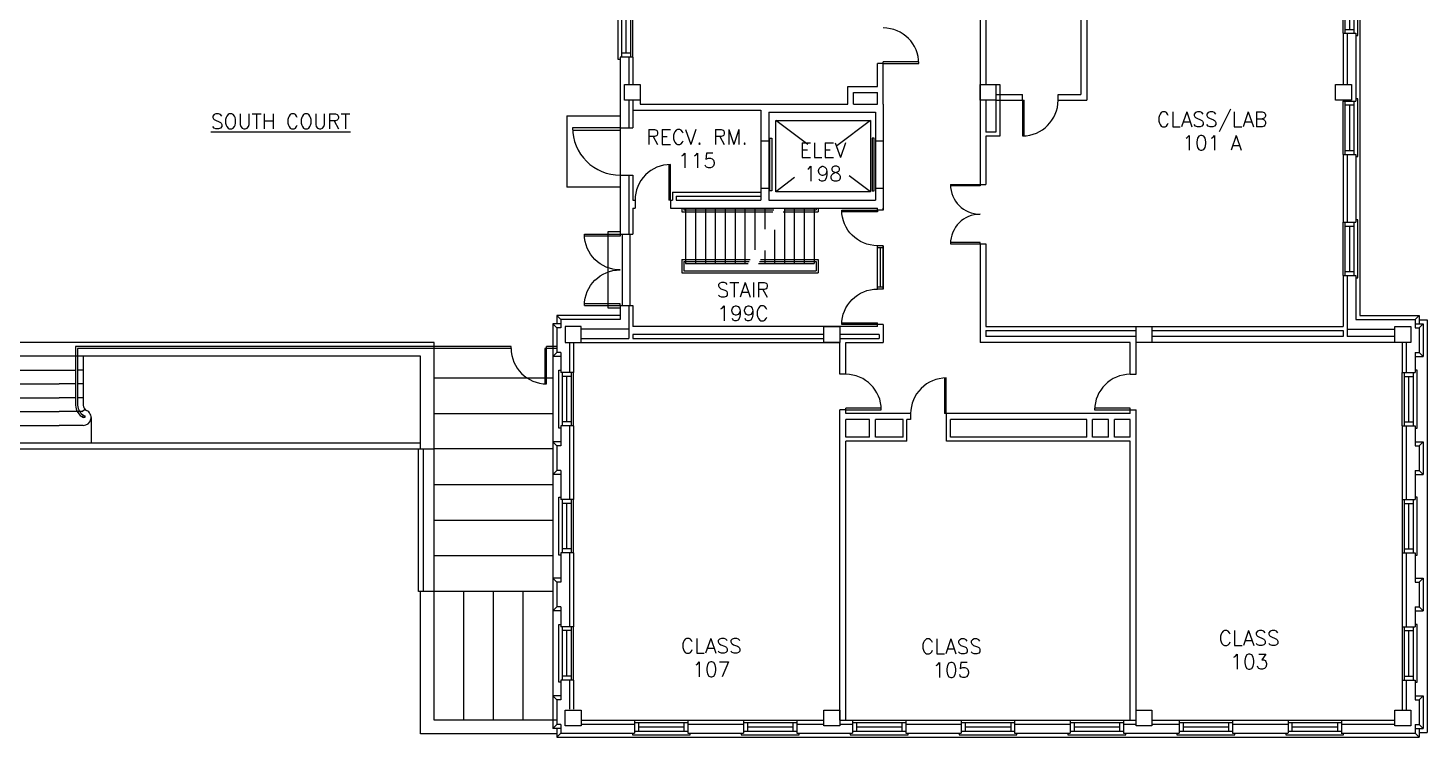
# Model space of a CAD drawing. Extents: x -337 to 2834, y 93 to 2794.
# Drawn here: x 1290 to 2706, y 93 to 811 of the extents above; entities that cross this region are included whole.
import ezdxf
from ezdxf.enums import TextEntityAlignment as Align

# ---------------------------------------------------------------- set-up
doc = ezdxf.new("R2010")
doc.units = 0
doc.header["$LTSCALE"] = 40
doc.header["$MEASUREMENT"] = 0
doc.layers.get('0').update_dxf_attribs({"linetype": 'CONTINUOUS'})
for name, color, linetype in [('A-AREA-IDEN', 3, 'CONTINUOUS'), ('A-DOOR', 7, 'CONTINUOUS'), ('A-FLOR-STRS', 7, 'CONTINUOUS'), ('A-GLAZ', 2, 'CONTINUOUS'), ('A-STRS-RAIL', 7, 'CONTINUOUS'), ('A-WALL', 7, 'CONTINUOUS'), ('S-COLS', 3, 'CONTINUOUS')]:
    doc.layers.add(name, color=color, linetype=linetype)
doc.styles.add('SIMPLEX', font='simplex', dxfattribs={"height": 23})

# ---------------------------------------------------------------- blocks, each defined once
blk = doc.blocks.new('Q')
at = {"layer": 'A-STRS-RAIL', "style": 'SIMPLEX'}
for tag, p in [('ROOM', (2, 4)), ('NUMBER', (2, -15.1))]:
    blk.add_attdef(tag, text='', height=12, dxfattribs=at).set_placement(p, align=Align.CENTER)
blk = doc.blocks.new('WDO')
at = {"layer": 'A-GLAZ'}
for p, q in [((2681.4, 408.1), (2681.4, 462.1)), ((2683.6, 408.1), (2683.6, 462.1)), ((2683.6, 458.1), (2692.6, 458.1)), ((2688.1, 412.1), (2688.1, 458.1)), ((2692.6, 408.1), (2692.6, 462.1)), ((2696.3, 464.4), (2694.4, 464.4)), ((2696.3, 405.8), (2696.3, 464.4)), ((2683.6, 412.1), (2692.6, 412.1)), ((2694.4, 405.8), (2696.3, 405.8))]:
    blk.add_line(p, q, dxfattribs=at)
at = {"layer": 'A-WALL'}
for p, q in [((2681.4, 462.1), (2694.4, 462.1)), ((2681.4, 408.1), (2694.4, 408.1))]:
    blk.add_line(p, q, dxfattribs=at)
blk = doc.blocks.new('AD03A', base_point=(6.133, 5.024))
for p, q in [((6.133, 6.024), (6.133, 5.024)), ((6.182, 5.024), (6.182, 6.022)), ((6.133, 5.024), (6.182, 5.024))]:
    blk.add_line(p, q)
blk.add_arc((6.133, 5.024), 1, 0, 90)
blk = doc.blocks.new('AD05A', base_point=(203.035, 424.492))
for p, q in [((203.035, 424.492), (203.084, 424.492)), ((203.035, 424.492), (203.035, 423.492)), ((203.084, 423.493), (203.084, 424.492))]:
    blk.add_line(p, q)
blk.add_arc((203.035, 424.492), 1, 270, 0)
blk = doc.blocks.new('AD04A', base_point=(489.664, 570.31))
for p, q in [((488.664, 571.31), (488.664, 570.31)), ((488.713, 570.31), (488.713, 571.309)), ((490.616, 570.31), (490.616, 571.309)), ((490.664, 571.31), (490.664, 570.31)), ((488.664, 570.31), (488.713, 570.31)), ((490.664, 570.31), (490.616, 570.31))]:
    blk.add_line(p, q)
for centre, start, end in [((488.664, 570.31), 0, 90), ((490.664, 570.31), 90, 180)]:
    blk.add_arc(centre, 1, start, end)

msp = doc.modelspace()

# ---------------------------------------------------------------- linework, layer by layer
at = {"layer": 'A-DOOR'}
for p, q in [((2041, 646), (2041, 699)), ((2041, 699), (2043, 699)), ((2043, 699), (2043, 646)), ((2144.78246, 699), (2144.78246, 646)), ((2146.78246, 699), (2144.78246, 699)), ((2146.78246, 646), (2146.78246, 699)), ((2043, 646), (2041, 646)), ((2144.78246, 646), (2146.78246, 646)), ((2155.89123, 590.31192), (2149.89123, 590.31192)), ((2155.89123, 588.31192), (2149.89123, 588.31192)), ((2152.89123, 588.31192), (2152.89123, 548.46574)), ((2155.89123, 548.46574), (2149.89123, 548.46574)), ((2155.89123, 546.46574), (2149.89123, 546.46574))]:
    msp.add_line(p, q, dxfattribs=at)
at = {"layer": 'A-DOOR', "color": 7}
for p, q in [((2149.89123, 546.46574), (2149.89123, 590.31192)), ((2155.89123, 546.46574), (2155.89123, 590.31192))]:
    msp.add_line(p, q, dxfattribs=at)
at = {"layer": 'A-FLOR-STRS'}
for p, q in [((1955.84069, 628.46574), (1955.84069, 572.46574)), ((1965.84069, 628.46574), (1965.84069, 572.46574)), ((1975.84069, 628.46574), (1975.84069, 572.46574)), ((1985.84069, 628.46574), (1985.84069, 572.46574)), ((1995.84069, 628.46574), (1995.84069, 572.46574)), ((2005.84069, 628.46574), (2005.84069, 572.46574)), ((2015.84069, 628.46574), (2015.84069, 572.46574)), ((2025.84069, 628.46574), (2025.84069, 586.21605)), ((2035.84069, 628.46574), (2035.84069, 607.18036)), ((2045.84069, 628.46574), (2045.84069, 628.14467)), ((2055.84069, 628.46574), (2055.84069, 572.46574)), ((2065.84069, 628.46574), (2065.84069, 572.46574)), ((2075.84069, 628.46574), (2075.84069, 572.46574)), ((2085.84069, 628.46574), (2085.84069, 572.46574)), ((2045.84069, 606.41027), (2045.84069, 572.46574)), ((2035.84069, 585.44596), (2035.84069, 572.46574)), ((1955.84069, 572.46574), (2019.28178, 572.46574)), ((2029.64911, 572.46574), (2085.84069, 572.46574)), ((1345.8768, 478.46574), (1345.8768, 429.11485)), ((1345.8768, 464.46574), (1340.25508, 464.46574)), ((1345.8768, 450.46574), (1340.25508, 450.46574)), ((1269.51295, 436.46574), (1321.53316, 436.46574)), ((1338.25508, 436.46574), (1321.53316, 436.46574)), ((1345.8768, 436.46574), (1340.25508, 436.46574)), ((1344.69193, 422.46574), (1347.47315, 425.03957)), ((1263.07609, 422.46574), (1321.53316, 422.46574)), ((1344.69193, 422.46574), (1321.53316, 422.46574)), ((1344.69193, 422.46574), (1342.26562, 422.46574)), ((1261.89123, 408.46574), (1321.53316, 408.46574)), ((1345.8768, 408.46574), (1321.53316, 408.46574))]:
    msp.add_line(p, q, dxfattribs=at)
for centre, radius, start, end in [((1351.8768, 429.11485), 6, 180, 244.62306647), ((1345.8768, 416.46574), 8, 270, 64.62306647)]:
    msp.add_arc(centre, radius, start, end, dxfattribs=at)
at = {"layer": 'A-GLAZ'}
for p, q in [((1827.4404, 405.76825), (1827.4404, 464.41901)), ((1827.4404, 464.41901), (1829.39123, 464.41901)), ((1831.15995, 408.09074), (1831.15995, 462.09074)), ((1840.15995, 458.09074), (1831.15995, 458.09074)), ((1835.65995, 412.09074), (1835.65995, 458.09074)), ((1840.15995, 408.09074), (1840.15995, 462.09074)), ((1842.39123, 408.09074), (1842.39123, 462.09074)), ((2681.39123, 408.09074), (2681.39123, 462.09074)), ((2683.62251, 408.09074), (2683.62251, 462.09074)), ((2683.62251, 458.09074), (2692.62251, 458.09074)), ((2688.12251, 412.09074), (2688.12251, 458.09074)), ((2692.62251, 408.09074), (2692.62251, 462.09074)), ((2696.34206, 464.41901), (2694.39123, 464.41901)), ((2696.34206, 405.76825), (2696.34206, 464.41901)), ((1840.15995, 412.09074), (1831.15995, 412.09074)), ((2683.62251, 412.09074), (2692.62251, 412.09074)), ((1829.39123, 405.76825), (1827.4404, 405.76825)), ((2694.39123, 405.76825), (2696.34206, 405.76825))]:
    msp.add_line(p, q, dxfattribs=at)
at = {"layer": 'A-STRS-RAIL'}
for p, q in [((1952.07095, 628.46574), (1952.07095, 624.59649)), ((1952.07095, 624.59649), (2044.1482, 624.59649)), ((1954.07095, 628.46574), (1954.07095, 626.59649)), ((1954.07095, 626.59649), (2045.1022, 626.59649)), ((2054.51553, 624.59649), (2089.84362, 624.59649)), ((2055.46954, 626.59649), (2087.84362, 626.59649)), ((2087.84362, 628.46574), (2087.84362, 626.59649)), ((2089.84362, 628.46574), (2089.84362, 624.59649)), ((1952.07095, 576.46574), (2021.18978, 576.46574)), ((1952.07095, 576.46574), (1952.07095, 562.98357)), ((1954.07095, 574.46574), (2020.23578, 574.46574)), ((1954.07095, 574.46574), (1954.07095, 564.98357)), ((2030.60311, 574.46574), (2087.84362, 574.46574)), ((2031.55711, 576.46574), (2089.84362, 576.46574)), ((2087.84362, 574.46574), (2087.84362, 564.98357)), ((2089.84362, 576.46574), (2089.84362, 562.98357)), ((1952.07095, 562.98357), (2089.84362, 562.98357)), ((1954.07095, 564.98357), (2087.84362, 564.98357)), ((1338.25508, 488.46574), (1338.25508, 429.11485)), ((1340.25508, 486.46574), (1340.25508, 429.11485))]:
    msp.add_line(p, q, dxfattribs=at)
msp.add_circle((1346.68365, 417.36925), 1, dxfattribs=at)
for radius in [14, 12]:
    msp.add_arc((1352.25508, 429.11485), radius, 180, 244.62306647, dxfattribs=at)
at = {"layer": 'A-WALL', "color": 4}
for p, q in [((2638.39123, 1144.71574), (2638.39123, 519.71574)), ((1825.39123, 507.21574), (1821.39123, 511.21574)), ((1821.39123, 511.21574), (1821.39123, 101.71574)), ((1829.39123, 511.21574), (1821.39123, 511.21574)), ((1889.39123, 519.71574), (1825.39123, 519.71574)), ((1829.39123, 515.71574), (1825.39123, 519.71574)), ((1825.39123, 519.71574), (1825.39123, 511.21574)), ((2638.39123, 519.71574), (2698.39123, 519.71574)), ((2694.39123, 515.71574), (2698.39123, 519.71574)), ((2694.39123, 511.21574), (2702.39123, 511.21574)), ((2698.39123, 519.71574), (2698.39123, 511.21574)), ((2698.39123, 515.21574), (2706.39123, 515.21574)), ((2698.39123, 507.21574), (2702.39123, 511.21574)), ((2702.39123, 511.21574), (2702.39123, 478.21574)), ((2706.39123, 515.21574), (2706.39123, 97.70995)), ((1701.39123, 492.46574), (1140.1432, 492.46574)), ((1701.39123, 110.37069), (1701.39123, 492.46574)), ((1825.39123, 482.21574), (1821.39123, 478.21574)), ((2698.39123, 482.21574), (2702.39123, 478.21574)), ((1829.39123, 478.21574), (1821.39123, 478.21574)), ((2694.39123, 478.21574), (2702.39123, 478.21574)), ((1821.39123, 456.37069), (1701.39123, 456.37069)), ((1821.39123, 420.37069), (1701.39123, 420.37069)), ((1821.39123, 384.65714), (1701.39123, 384.65714)), ((1829.39123, 391.96574), (1821.39123, 391.96574)), ((1825.39123, 387.96574), (1821.39123, 391.96574)), ((2694.39123, 391.96574), (2702.39123, 391.96574)), ((2698.39123, 387.96574), (2702.39123, 391.96574)), ((2702.39123, 391.96574), (2702.39123, 358.96574)), ((1825.39123, 362.96574), (1821.39123, 358.96574)), ((1829.39123, 358.96574), (1821.39123, 358.96574)), ((2694.39123, 358.96574), (2702.39123, 358.96574)), ((2698.39123, 362.96574), (2702.39123, 358.96574)), ((1821.39123, 348.37069), (1701.39123, 348.37069)), ((1821.39123, 312.37069), (1701.39123, 312.37069)), ((1821.39123, 276.37069), (1701.39123, 276.37069)), ((1825.39123, 249.96574), (1821.39123, 253.96574)), ((1829.39123, 253.96574), (1821.39123, 253.96574)), ((2694.39123, 253.96574), (2702.39123, 253.96574)), ((2698.39123, 249.96574), (2702.39123, 253.96574)), ((2702.39123, 253.96574), (2702.39123, 220.96574)), ((1821.39123, 240.37069), (1685.39123, 240.37069)), ((1731.39123, 110.37069), (1731.39123, 240.37069)), ((1761.39123, 110.37069), (1761.39123, 240.37069)), ((1791.39123, 110.37069), (1791.39123, 240.37069)), ((1825.39123, 224.96574), (1821.39123, 220.96574)), ((1829.39123, 220.96574), (1821.39123, 220.96574)), ((2694.39123, 220.96574), (2702.39123, 220.96574)), ((2698.39123, 224.96574), (2702.39123, 220.96574)), ((1829.39123, 134.71574), (1821.39123, 134.71574)), ((1825.39123, 130.71574), (1821.39123, 134.71574)), ((2694.39123, 134.71574), (2702.39123, 134.71574)), ((2698.39123, 130.71574), (2702.39123, 134.71574)), ((2702.39123, 134.71574), (2702.39123, 101.71574)), ((1825.39123, 110.37069), (1701.39123, 110.37069)), ((1825.39123, 105.71574), (1821.39123, 101.71574)), ((1829.39123, 101.71574), (1821.39123, 101.71574)), ((1825.39123, 101.71574), (1825.39123, 93.20995)), ((2694.39123, 101.71574), (2702.39123, 101.71574)), ((2698.39123, 105.71574), (2702.39123, 101.71574)), ((2698.39123, 101.71574), (2698.39123, 93.20995)), ((1829.39123, 97.20995), (1825.39123, 93.20995)), ((1825.39123, 93.20995), (2698.39123, 93.20995)), ((2694.39123, 97.20995), (2698.39123, 93.20995)), ((2698.39123, 97.70995), (2706.39123, 97.70995))]:
    msp.add_line(p, q, dxfattribs=at)
at = {"layer": 'A-WALL', "color": 7}
for p, q in [((2253.89123, 1124.21474), (2253.89123, 652.21089)), ((2259.89123, 982.46574), (2259.89123, 753.46574)), ((2621.39123, 805.21574), (2621.39123, 753.46574)), ((2625.39123, 805.21574), (2625.39123, 753.46574)), ((2634.39123, 805.21574), (2634.39123, 736.71574)), ((1889.39123, 781.04574), (1889.39123, 661.74271)), ((1898.39123, 781.04574), (1898.39123, 753.46574)), ((1902.39123, 781.04574), (1902.39123, 753.46574)), ((1898.39123, 737.46574), (1898.39123, 709.74271)), ((1902.39123, 737.46574), (1902.39123, 709.74271)), ((2259.89123, 737.46574), (2259.89123, 705.29947)), ((2621.39123, 737.46574), (2621.39123, 736.71574)), ((2625.39123, 737.46574), (2625.39123, 736.71574)), ((1835.39123, 721.80154), (1835.39123, 649.54574)), ((2259.89123, 701.29947), (2259.89123, 652.21089)), ((2621.39123, 682.71574), (2621.39123, 614.21574)), ((2625.39123, 682.71574), (2625.39123, 614.21574)), ((2634.39123, 682.71574), (2634.39123, 614.21574)), ((1889.39123, 661.74271), (1889.39123, 601.8387)), ((1898.39123, 661.74271), (1898.39123, 601.8387)), ((1902.39123, 661.74271), (1902.39123, 636.46574)), ((1942.39123, 644.46574), (1942.39123, 636.46574)), ((1946.39123, 640.46574), (1946.39123, 636.46574)), ((1902.39123, 628.46574), (1902.39123, 601.8387)), ((2149.89123, 626.31192), (2149.89123, 628.46574)), ((2155.89123, 626.31192), (2155.89123, 628.46574)), ((2253.89123, 592.21089), (2253.89123, 492.46574)), ((2259.89123, 592.21089), (2259.89123, 508.46574)), ((2621.39123, 560.21574), (2621.39123, 508.46574)), ((2625.39123, 560.21574), (2625.39123, 498.46574)), ((2634.39123, 560.21574), (2634.39123, 515.71574)), ((1889.39123, 529.8387), (1889.39123, 515.71574)), ((1898.39123, 529.8387), (1898.39123, 496.46574)), ((1902.39123, 529.8387), (1902.39123, 508.46574)), ((1829.39123, 515.71574), (1829.39123, 507.21574)), ((2149.89123, 508.46574), (2149.89123, 510.46574)), ((2694.39123, 515.71574), (2694.39123, 507.21574)), ((1825.39123, 507.21574), (1825.39123, 482.21574)), ((1902.39123, 500.46574), (1902.39123, 496.46574)), ((2259.89123, 508.46574), (2621.39123, 508.46574)), ((2259.89123, 504.46574), (2411.89123, 504.46574)), ((2259.89123, 504.46574), (2259.89123, 498.46574)), ((2427.89123, 504.46574), (2621.39123, 504.46574)), ((2621.39123, 504.46574), (2621.39123, 498.46574)), ((2698.39123, 507.21574), (2698.39123, 482.21574)), ((1829.39123, 482.21574), (1829.39123, 462.09074)), ((1838.39123, 491.71574), (1838.39123, 462.09074)), ((1842.39123, 491.71574), (1842.39123, 462.09074)), ((2681.39123, 491.71574), (2681.39123, 462.09074)), ((2685.39123, 491.71574), (2685.39123, 462.09074)), ((2694.39123, 482.21574), (2694.39123, 462.09074)), ((1829.39123, 408.09074), (1829.39123, 387.96574)), ((1838.39123, 408.09074), (1838.39123, 333.46284)), ((1842.39123, 408.09074), (1842.39123, 333.46284)), ((2681.39123, 408.09074), (2681.39123, 333.46284)), ((2685.39123, 408.09074), (2685.39123, 333.46284)), ((2694.39123, 408.09074), (2694.39123, 387.96574)), ((1825.39123, 387.96574), (1825.39123, 362.96574)), ((2698.39123, 387.96574), (2698.39123, 362.96574)), ((1829.39123, 362.96574), (1829.39123, 333.46284)), ((2694.39123, 362.96574), (2694.39123, 333.46284)), ((1829.39123, 279.46284), (1829.39123, 249.96574)), ((1838.39123, 279.46284), (1838.39123, 204.84074)), ((1842.39123, 279.46284), (1842.39123, 204.84074)), ((2681.39123, 279.46284), (2681.39123, 204.84074)), ((2685.39123, 279.46284), (2685.39123, 204.84074)), ((2694.39123, 279.46284), (2694.39123, 249.96574)), ((1825.39123, 249.96574), (1825.39123, 224.96574)), ((2698.39123, 249.96574), (2698.39123, 224.96574)), ((1829.39123, 224.96574), (1829.39123, 204.84074)), ((2694.39123, 224.96574), (2694.39123, 204.84074)), ((1829.39123, 150.84074), (1829.39123, 130.71574)), ((1838.39123, 150.84074), (1838.39123, 121.21574)), ((1842.39123, 150.84074), (1842.39123, 121.21574)), ((2681.39123, 150.84074), (2681.39123, 120.46574)), ((2685.39123, 150.84074), (2685.39123, 120.46574)), ((2694.39123, 150.84074), (2694.39123, 130.71574)), ((1825.39123, 130.71574), (1825.39123, 105.71574)), ((2698.39123, 130.71574), (2698.39123, 105.71574)), ((1829.39123, 105.71574), (1829.39123, 97.21574)), ((1849.89123, 110.21574), (1904.14123, 110.21574)), ((1849.89123, 106.21574), (1904.14123, 106.21574)), ((1958.14123, 110.21574), (2014.39123, 110.21574)), ((1958.14123, 106.21574), (2014.39123, 106.21574)), ((2068.39123, 110.21574), (2095.89123, 110.21574)), ((2068.39123, 106.21574), (2095.89123, 106.21574)), ((2111.89123, 110.21574), (2124.64123, 110.21574)), ((2111.89123, 106.21574), (2124.64123, 106.21574)), ((2178.64123, 110.21574), (2234.89123, 110.21574)), ((2178.64123, 106.21574), (2234.89123, 106.21574)), ((2288.89123, 110.21574), (2345.14123, 110.21574)), ((2288.89123, 106.21574), (2345.14123, 106.21574)), ((2399.14123, 110.21574), (2410.95147, 110.21574)), ((2399.14123, 106.21574), (2410.95147, 106.21574)), ((2428.95147, 110.21574), (2455.39123, 110.21574)), ((2428.95147, 106.21574), (2455.39123, 106.21574)), ((2509.39123, 110.21574), (2565.64123, 110.21574)), ((2509.39123, 106.21574), (2565.64123, 106.21574)), ((2619.64123, 110.21574), (2673.89123, 110.21574)), ((2619.64123, 106.21574), (2673.89123, 106.21574)), ((2694.39123, 105.71574), (2694.39123, 97.21574)), ((1829.39123, 97.21574), (1904.14123, 97.21574)), ((1958.14123, 97.21574), (2014.39123, 97.21574)), ((2068.39123, 97.21574), (2124.64123, 97.21574)), ((2178.64123, 97.21574), (2234.89123, 97.21574)), ((2288.89123, 97.21574), (2345.14123, 97.21574)), ((2399.14123, 97.21574), (2455.39123, 97.21574)), ((2509.39123, 97.21574), (2565.64123, 97.21574)), ((2619.64123, 97.21574), (2694.39123, 97.21574))]:
    msp.add_line(p, q, dxfattribs=at)
at = {"layer": 'A-WALL'}
for p, q in [((2355.89123, 1061.46574), (2355.89123, 743.46574)), ((2361.89123, 876.84074), (2361.89123, 737.46574)), ((2155.89123, 774.614), (2149.89123, 774.614)), ((2149.89123, 751.46574), (2149.89123, 774.614)), ((2155.89123, 733.46574), (2155.89123, 774.614)), ((2119.89123, 733.46574), (2119.89123, 751.46574)), ((2119.89123, 751.46574), (2149.89123, 751.46574)), ((2269.89123, 753.46574), (2269.89123, 705.29947)), ((2269.89123, 753.46574), (2273.89123, 753.46574)), ((2273.89123, 753.46574), (2273.89123, 701.29947)), ((1909.89123, 737.46574), (1909.89123, 733.46574)), ((2125.89123, 733.46574), (2125.89123, 745.46574)), ((2125.89123, 745.46574), (2149.89123, 745.46574)), ((2149.89123, 733.46574), (2149.89123, 745.46574)), ((2269.89123, 743.46574), (2296.85756, 743.46574)), ((2269.89123, 737.46574), (2296.85756, 737.46574)), ((2296.85756, 737.46574), (2296.85756, 743.46574)), ((2332.85756, 737.46574), (2332.85756, 743.46574)), ((2332.85756, 743.46574), (2355.89123, 743.46574)), ((2332.85756, 737.46574), (2361.89123, 737.46574)), ((1901.89123, 727.46574), (2031.89123, 727.46574)), ((1909.89123, 733.46574), (2119.89123, 733.46574)), ((2031.89123, 727.46574), (2031.89123, 636.46574)), ((2039.89123, 725.46574), (2147.89123, 725.46574)), ((2039.89123, 725.46574), (2039.89123, 636.46574)), ((2125.89123, 733.46574), (2149.89123, 733.46574)), ((2147.89123, 725.46574), (2147.89123, 636.46574)), ((2155.89123, 733.46574), (2155.89123, 626.31192)), ((1889.39123, 721.54574), (1835.39123, 721.54574)), ((1889.39123, 709.74271), (1902.39123, 709.74271)), ((2047, 717), (2143, 717)), ((2047, 645), (2047, 717)), ((2079.41877, 692.68592), (2047, 717)), ((2143, 717), (2108.77784, 691.33338)), ((2143, 717), (2143, 645)), ((2031.89123, 696.46574), (2039.89123, 696.46574)), ((2147.89123, 696.46574), (2155.89123, 696.46574)), ((2269.89123, 705.29947), (2259.89123, 705.29947)), ((2273.89123, 701.29947), (2259.89123, 701.29947)), ((1889.39123, 661.74271), (1902.39123, 661.74271)), ((2065.98508, 659.23881), (2047, 645)), ((2143, 645), (2121.50062, 661.12453)), ((2253.89123, 652.21089), (2259.89123, 652.21089)), ((1889.39123, 649.54574), (1835.39123, 649.54574)), ((1942.39123, 644.46574), (2031.89123, 644.46574)), ((1946.39123, 640.46574), (2031.89123, 640.46574)), ((2031.89123, 648.46574), (2039.89123, 648.46574)), ((2143, 645), (2047, 645)), ((2147.89123, 648.46574), (2155.89123, 648.46574)), ((1902.39123, 636.46574), (1904.5626, 636.46574)), ((1902.39123, 628.46574), (1904.5626, 628.46574)), ((1904.5626, 636.46574), (1904.5626, 628.46574)), ((1940.5626, 636.46574), (1940.5626, 628.46574)), ((1940.5626, 636.46574), (1942.39123, 636.46574)), ((1940.5626, 628.46574), (2149.89123, 628.46574)), ((1946.39123, 636.46574), (2031.89123, 636.46574)), ((2039.89123, 636.46574), (2147.89123, 636.46574)), ((2155.89123, 626.31192), (2149.89123, 626.31192)), ((1877.39123, 527.03441), (1877.39123, 604.64299)), ((1877.39123, 604.64299), (1889.39123, 604.64299)), ((1889.39123, 601.8387), (1902.39123, 601.8387)), ((1891.56462, 601.8387), (1891.56462, 529.8387)), ((1899.34011, 601.8387), (1899.34011, 529.8387)), ((2155.89123, 590.31192), (2155.89123, 546.46574)), ((2253.89123, 592.21089), (2259.89123, 592.21089)), ((1889.39123, 527.03441), (1877.39123, 527.03441)), ((1889.39123, 529.8387), (1902.39123, 529.8387)), ((1889.39123, 515.71574), (1829.39123, 515.71574)), ((2155.89123, 510.46574), (2149.89123, 510.46574)), ((2155.89123, 510.46574), (2155.89123, 492.46574)), ((2634.39123, 515.71574), (2694.39123, 515.71574)), ((1829.39123, 507.21574), (1825.39123, 507.21574)), ((1898.39123, 505.71574), (1849.89123, 505.71574)), ((1849.89123, 496.46574), (1898.39123, 496.46574)), ((2149.89123, 508.46574), (1902.39123, 508.46574)), ((2095.89123, 500.46574), (1902.39123, 500.46574)), ((1902.39123, 496.46574), (2095.89123, 496.46574)), ((2151.89123, 500.46574), (2111.89123, 500.46574)), ((2111.89123, 496.46574), (2151.89123, 496.46574)), ((2151.89123, 500.46574), (2151.89123, 496.46574)), ((2411.89123, 498.46574), (2259.89123, 498.46574)), ((2621.39123, 498.46574), (2427.89123, 498.46574)), ((2625.39123, 505.71574), (2673.89123, 505.71574)), ((2673.89123, 498.46574), (2625.39123, 498.46574)), ((2694.39123, 507.21574), (2698.39123, 507.21574)), ((1779.11884, 488.46574), (1338.25508, 488.46574)), ((1779.11884, 486.46574), (1340.25508, 486.46574)), ((1779.11884, 486.46574), (1779.11884, 488.46574)), ((1815.11884, 486.46574), (1815.11884, 488.46574)), ((1825.39123, 488.46574), (1815.11884, 488.46574)), ((1825.39123, 486.46574), (1815.11884, 486.46574)), ((1829.39123, 482.21574), (1825.39123, 482.21574)), ((1849.89123, 492.46574), (2111.89123, 492.46574)), ((2111.89123, 460.19053), (2111.89123, 492.46574)), ((2117.89123, 492.46574), (2155.89123, 492.46574)), ((2117.89123, 460.19053), (2117.89123, 492.46574)), ((2405.89123, 492.46574), (2253.89123, 492.46574)), ((2405.89123, 460.19053), (2405.89123, 492.46574)), ((2673.89123, 492.46574), (2411.89123, 492.46574)), ((2411.89123, 460.19053), (2411.89123, 492.46574)), ((2694.39123, 482.21574), (2698.39123, 482.21574)), ((1687.39123, 478.46574), (1129.56969, 478.46574)), ((1687.39123, 384.37069), (1687.39123, 478.46574)), ((1269.51295, 464.46574), (1338.25508, 464.46574)), ((1842.39123, 462.09074), (1829.39123, 462.09074)), ((2117.89123, 460.19053), (2111.89123, 460.19053)), ((2405.89123, 460.19053), (2411.89123, 460.19053)), ((2681.39123, 462.09074), (2694.39123, 462.09074)), ((1269.51295, 450.46574), (1321.53316, 450.46574)), ((1338.25508, 450.46574), (1321.53316, 450.46574)), ((1353.8768, 416.46574), (1353.8768, 390.37069)), ((2111.89123, 110.21574), (2111.89123, 424.19053)), ((2117.89123, 424.19053), (2111.89123, 424.19053)), ((2117.89123, 420.46574), (2117.89123, 424.19053)), ((2183.61662, 420.46574), (2117.89123, 420.46574)), ((2141.89123, 414.46574), (2117.89123, 414.46574)), ((2117.89123, 396.46574), (2117.89123, 414.46574)), ((2141.89123, 396.46574), (2141.89123, 414.46574)), ((2175.89123, 414.46574), (2147.89123, 414.46574)), ((2147.89123, 396.46574), (2147.89123, 414.46574)), ((2175.89123, 396.46574), (2175.89123, 414.46574)), ((2179.89123, 392.46574), (2179.89123, 414.46574)), ((2183.61662, 414.46574), (2179.89123, 414.46574)), ((2183.61662, 420.46574), (2183.61662, 414.46574)), ((2405.89123, 420.46574), (2219.61662, 420.46574)), ((2219.61662, 420.46574), (2219.61662, 414.46574)), ((2219.89123, 414.46574), (2219.61662, 414.46574)), ((2219.89123, 392.46574), (2219.89123, 414.46574)), ((2361.89123, 414.46574), (2223.89123, 414.46574)), ((2223.89123, 396.46574), (2223.89123, 414.46574)), ((2361.89123, 396.46574), (2361.89123, 414.46574)), ((2383.89123, 414.46574), (2367.89123, 414.46574)), ((2367.89123, 396.46574), (2367.89123, 414.46574)), ((2383.89123, 396.46574), (2383.89123, 414.46574)), ((2405.89123, 414.46574), (2389.89123, 414.46574)), ((2389.89123, 396.46574), (2389.89123, 414.46574)), ((2405.89123, 424.19053), (2411.89123, 424.19053)), ((2405.89123, 420.46574), (2405.89123, 424.19053)), ((2405.89123, 396.46574), (2405.89123, 414.46574)), ((2411.89123, 110.21574), (2411.89123, 424.19053)), ((1842.39123, 408.09074), (1829.39123, 408.09074)), ((2681.39123, 408.09074), (2694.39123, 408.09074)), ((1687.39123, 390.37069), (1184.49332, 390.37069)), ((1701.39123, 384.37069), (1184.49332, 384.37069)), ((1685.39123, 240.37069), (1685.39123, 384.37069)), ((1690.39123, 240.37069), (1690.39123, 384.37069)), ((1829.39123, 387.96574), (1825.39123, 387.96574)), ((2141.89123, 396.46574), (2117.89123, 396.46574)), ((2117.89123, 110.21574), (2117.89123, 392.46574)), ((2179.89123, 392.46574), (2117.89123, 392.46574)), ((2175.89123, 396.46574), (2147.89123, 396.46574)), ((2405.89123, 392.46574), (2219.89123, 392.46574)), ((2361.89123, 396.46574), (2223.89123, 396.46574)), ((2383.89123, 396.46574), (2367.89123, 396.46574)), ((2405.89123, 396.46574), (2389.89123, 396.46574)), ((2405.89123, 110.21574), (2405.89123, 392.46574)), ((2694.39123, 387.96574), (2698.39123, 387.96574)), ((1829.39123, 362.96574), (1825.39123, 362.96574)), ((2694.39123, 362.96574), (2698.39123, 362.96574)), ((1829.39123, 249.96574), (1825.39123, 249.96574)), ((2694.39123, 249.96574), (2698.39123, 249.96574)), ((1687.39123, 96.37069), (1687.39123, 240.37069)), ((1829.39123, 224.96574), (1825.39123, 224.96574)), ((2694.39123, 224.96574), (2698.39123, 224.96574)), ((1829.39123, 130.71574), (1825.39123, 130.71574)), ((2694.39123, 130.71574), (2698.39123, 130.71574)), ((1829.39123, 105.71574), (1825.39123, 105.71574)), ((2694.39123, 105.71574), (2698.39123, 105.71574)), ((1825.39123, 96.37069), (1687.39123, 96.37069))]:
    msp.add_line(p, q, dxfattribs=at)
at = {"layer": 'S-COLS'}
for points in [[(1893.89123, 737.46574), (1893.89123, 753.46574), (1909.89123, 753.46574), (1909.89123, 737.46574), (1893.89123, 737.46574)], [(2253.89123, 737.46574), (2253.89123, 753.46574), (2269.89123, 753.46574), (2269.89123, 737.46574), (2253.89123, 737.46574)], [(2613.89123, 737.46574), (2613.89123, 753.46574), (2629.89123, 753.46574), (2629.89123, 737.46574), (2613.89123, 737.46574)], [(1849.89123, 492.46574), (1849.89123, 508.46574), (1833.89123, 508.46574), (1833.89123, 492.46574), (1849.89123, 492.46574)], [(2095.89123, 492.46574), (2095.89123, 508.46574), (2111.89123, 508.46574), (2111.89123, 492.46574), (2095.89123, 492.46574)], [(2411.89123, 492.46574), (2411.89123, 508.46574), (2427.89123, 508.46574), (2427.89123, 492.46574), (2411.89123, 492.46574)], [(2673.89123, 492.46574), (2673.89123, 508.46574), (2689.89123, 508.46574), (2689.89123, 492.46574), (2673.89123, 492.46574)], [(1833.89123, 104.46574), (1833.89123, 120.46574), (1849.89123, 120.46574), (1849.89123, 104.46574), (1833.89123, 104.46574)], [(2095.89123, 104.46574), (2095.89123, 120.46574), (2111.89123, 120.46574), (2111.89123, 104.46574), (2095.89123, 104.46574)], [(2411.89123, 104.46574), (2411.89123, 120.46574), (2427.89123, 120.46574), (2427.89123, 104.46574), (2411.89123, 104.46574)], [(2673.89123, 104.46574), (2673.89123, 120.46574), (2689.89123, 120.46574), (2689.89123, 104.46574), (2673.89123, 104.46574)]]:
    msp.add_lwpolyline(points, dxfattribs=at)

# ---------------------------------------------------------------- block references
at = {"layer": 'A-AREA-IDEN'}
for p, xscale, yscale, zscale, values in [((2486.27701, 705.70525), 1.25, 1.25, 1.25, {'ROOM': 'CLASS/LAB', 'NUMBER': '101 A'}), ((1964.84471, 687.83922), 1.25, 1.25, 1.25, {'ROOM': 'RECV. RM.', 'NUMBER': '115'}), ((2092.30627, 674.53437), 1.25, 1.25, 1.25, {'ROOM': 'ELEV', 'NUMBER': '198'}), ((2011.27072, 533.25336), 1.25, 1.25, 1.25, {'ROOM': 'STAIR', 'NUMBER': '199C'}), ((2523.89439, 180.80368), 1.253, 1.253, 1.253, {'ROOM': 'CLASS', 'NUMBER': '103'}), ((1979.30308, 173.04515), 1.25, 1.25, 1.25, {'ROOM': 'CLASS', 'NUMBER': '107'}), ((2222.39654, 172.38982), 1.25, 1.25, 1.25, {'ROOM': 'CLASS', 'NUMBER': '105'})]:
    msp.add_blockref('Q', p, dxfattribs=dict(at, xscale=xscale, yscale=yscale, zscale=zscale)).add_auto_attribs(values)
at = {"layer": 'A-DOOR', "zscale": 0.01}
for name, p, xscale, yscale, rotation in [('AD05A', (2155.89123, 774.614), 36, 36, 90), ('AD05A', (1889.39123, 709.74271), 48, 48, 270), ('AD05A', (1940.5626, 636.46574), 36, 36, 179.9999999999998), ('AD04A', (2253.89123, 622.21089), 30, 30, 90), ('AD03A', (2149.89123, 626.31192), -36, 36, 90), ('AD04A', (1889.39123, 565.8387), -36, 36, 90), ('AD05A', (2149.89123, 510.46574), -36, 36, 270), ('AD03A', (1815.11884, 486.46574), 36, 36, 180), ('AD05A', (2117.89123, 424.19053), 36, 36, 90), ('AD05A', (2219.61662, 420.46574), 36, 36, 180), ('AD03A', (2405.89123, 424.19053), 36, 36, 90)]:
    msp.add_blockref(name, p, dxfattribs=dict(at, xscale=xscale, yscale=yscale, rotation=rotation))
at = {"layer": 'A-DOOR', "xscale": 36, "yscale": 36, "zscale": 0.01}
msp.add_blockref('AD05A', (2296.85756, 737.46574), dxfattribs=at)
at = {"layer": 'A-GLAZ'}
for p in [(-60, 397.125), (-60, 274.625), (-60, 152.125), (0, -128.62789), (0, -257.25)]:
    msp.add_blockref('WDO', p, dxfattribs=at)
at = {"layer": 'A-GLAZ', "xscale": -1}
for p in [(4583.78246, 372.955), (4523.78246, -128.62789), (4523.78246, -257.25)]:
    msp.add_blockref('WDO', p, dxfattribs=at)
at = {"layer": 'A-GLAZ', "rotation": 270}
for p in [(1496.05049, 2791.60697), (1606.30049, 2791.60697), (1716.55049, 2791.60697), (1826.80049, 2791.60697), (1937.05049, 2791.60697), (2047.30049, 2791.60697), (2157.55049, 2791.60697)]:
    msp.add_blockref('WDO', p, dxfattribs=at)

# ---------------------------------------------------------------- texts
at = {"layer": 'A-AREA-IDEN', "style": 'SIMPLEX'}
msp.add_text('%%USOUTH COURT', height=15, dxfattribs=at).set_placement((1475.18971, 708.68234))

doc.saveas('drawing.dxf')
